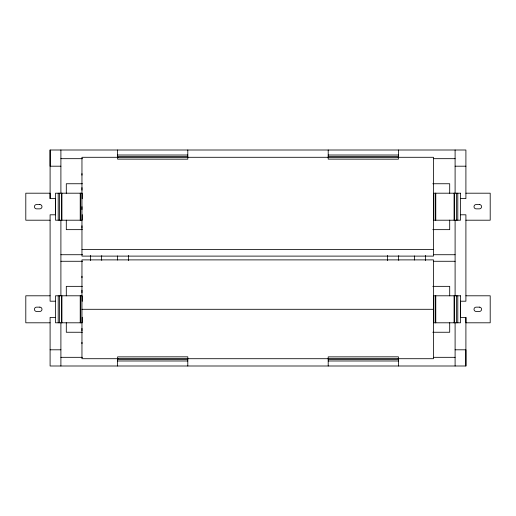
<?xml version="1.0" encoding="UTF-8"?>
<svg xmlns="http://www.w3.org/2000/svg" width="516" height="516" viewBox="0 0 516 516"><rect width="100%" height="100%" fill="white"/><g stroke="black" fill="none" stroke-linecap="round" stroke-linejoin="round"><path stroke-width="0.77" d="M55.502 301.202L50.097 301.202L50.097 214.798L55.502 214.798L55.502 198.602L50.097 198.602L50.097 150.001L465.903 150.001L465.903 198.602L460.498 198.602M81.96 343.701L81.96 342.366M81.96 330.808L81.96 328.389M81.96 292.733L81.96 290.211M81.96 277.75L81.96 276.234M81.96 228.207L81.96 225.789M81.96 209.554L81.96 206.703M81.96 190.133L81.96 187.611M81.96 175.15L81.96 173.634M55.502 317.398L50.097 317.398L50.097 365.999L465.903 365.999L465.903 317.398L460.498 317.398L460.498 301.202L465.903 301.202L465.903 214.798L460.498 214.798M117.603 155.013L187.798 155.013M328.202 155.013L398.397 155.013M117.603 156.516L187.798 156.516M328.202 156.516L398.397 156.516M118.158 157.29L81.96 157.29L81.96 256.11L433.498 256.11L433.498 157.296L398.107 157.29M187.34 157.29L328.118 157.29M117.603 157.561L187.798 157.561M328.202 157.561L398.397 157.561M60.901 158.676L82.463 158.676M433.537 158.676L455.099 158.676M60.901 166.197L50.097 166.197L50.097 150.001M455.099 166.197L465.903 166.197M82.412 183.748L66.3 183.748L66.3 193.248M432.782 183.748L449.7 183.748L449.7 193.248M465.903 193.197L490.2 193.197L490.2 220.203L465.903 220.203M50.097 220.203L25.8 220.203L25.8 193.197L50.097 193.197L50.097 198.602M82.412 229.652L66.3 229.652L66.3 220.151M432.782 229.652L449.7 229.652L449.7 220.151M81.96 249.492L433.498 249.492M60.901 254.723L82.573 254.723M433.427 254.723L455.099 254.723M60.901 261.277L82.573 261.277M433.427 261.277L455.099 261.277M82.412 286.348L66.3 286.348L66.3 295.849M432.782 286.348L449.7 286.348L449.7 295.849M50.097 295.797L25.8 295.797L25.8 322.803L50.097 322.803M465.903 295.797L490.2 295.797L490.2 322.803L465.903 322.803L465.903 317.398M81.96 309.297L433.498 309.297M82.412 332.252L66.3 332.252L66.3 322.752M432.782 332.252L449.7 332.252L449.7 322.752M50.097 349.803L60.901 349.803M455.099 349.803L465.903 349.803L465.903 365.999M60.901 357.324L82.463 357.324M433.537 357.324L455.099 357.324M117.603 358.439L187.798 358.439M328.202 358.439L398.397 358.439M118.158 358.71L81.96 358.71L81.96 259.89L433.498 259.89L433.498 358.71L398.107 358.71M187.34 358.71L328.118 358.71M117.603 359.484L187.798 359.484M328.202 359.484L398.397 359.484M117.603 360.987L187.798 360.987M328.202 360.987L398.397 360.987M457.795 193.197L457.795 220.203M457.795 295.797L457.795 322.803M456.383 193.197L456.389 220.203M456.389 295.797L456.383 322.803M455.099 150.001L455.099 193.197M455.099 220.203L455.099 295.797M455.099 322.803L455.099 365.999M454.538 193.197L454.538 220.203M454.538 295.797L454.538 322.803M454.074 193.197L454.074 220.203M454.074 295.797L454.074 322.803M435.775 193.197L435.775 220.203M435.775 295.797L435.775 322.803M435.31 193.197L435.31 220.203M435.31 295.797L435.31 322.803M425.397 255.452L425.397 260.548M398.397 150.001L398.397 159.173L328.202 159.121L328.202 150.001M398.397 365.999L398.397 356.827L328.202 356.878L328.202 365.999M387.6 255.452L387.6 260.548M187.798 150.001L187.798 159.173L117.603 159.121L117.603 150.001M187.798 365.999L187.798 356.827L117.603 356.878L117.603 365.999M128.4 255.452L128.4 260.548M90.603 255.452L90.603 260.548M82.231 198.757L82.231 193.197L55.502 193.197L55.502 220.203L82.231 220.203L82.231 214.643M82.231 301.357L82.231 295.797L55.502 295.797L55.502 322.803L82.231 322.803L82.231 317.243M80.689 193.197L80.689 220.203M80.689 295.797L80.689 322.803M80.225 193.197L80.225 220.203M80.225 295.797L80.225 322.803M61.926 193.197L61.926 220.203M61.926 295.797L61.926 322.803M61.462 193.197L61.462 220.203M61.462 295.797L61.462 322.803M60.901 150.001L60.901 193.197M60.901 220.203L60.901 295.797M60.901 322.803L60.901 365.999M59.611 193.197L59.617 220.203M59.617 295.797L59.611 322.803M58.205 193.197L58.205 220.203M58.205 295.797L58.205 322.803M117.338 255.949A8.101 8.101 0 0 1 117.338 260.051M101.762 260.387A8.101 8.101 0 0 1 101.762 255.614M414.335 255.949A8.101 8.101 0 0 1 414.335 260.051M398.758 260.387A8.101 8.101 0 0 1 398.758 255.614M460.498 193.197L433.769 193.197L433.769 220.203L460.498 220.203L460.498 193.197M39.829 204.542L36.591 204.542A2.161 2.161 0 0 0 34.43 206.703A2.161 2.161 0 0 0 36.591 208.857L39.829 208.857A2.161 2.161 0 0 0 41.989 206.703A2.161 2.161 0 0 0 39.829 204.542M479.409 204.542L476.171 204.542A2.161 2.161 0 0 0 474.01 206.703A2.161 2.161 0 0 0 476.171 208.857L479.409 208.857A2.161 2.161 0 0 0 481.57 206.703A2.161 2.161 0 0 0 479.409 204.542M460.498 295.797L433.769 295.797L433.769 322.803L460.498 322.803L460.498 295.797M39.829 307.143L36.591 307.143A2.161 2.161 0 0 0 34.43 309.297A2.161 2.161 0 0 0 36.591 311.458L39.829 311.458A2.161 2.161 0 0 0 41.989 309.297A2.161 2.161 0 0 0 39.829 307.143M479.409 307.143L476.171 307.143A2.161 2.161 0 0 0 474.01 309.297A2.161 2.161 0 0 0 476.171 311.458L479.409 311.458A2.161 2.161 0 0 0 481.57 309.297A2.161 2.161 0 0 0 479.409 307.143"/></g></svg>
